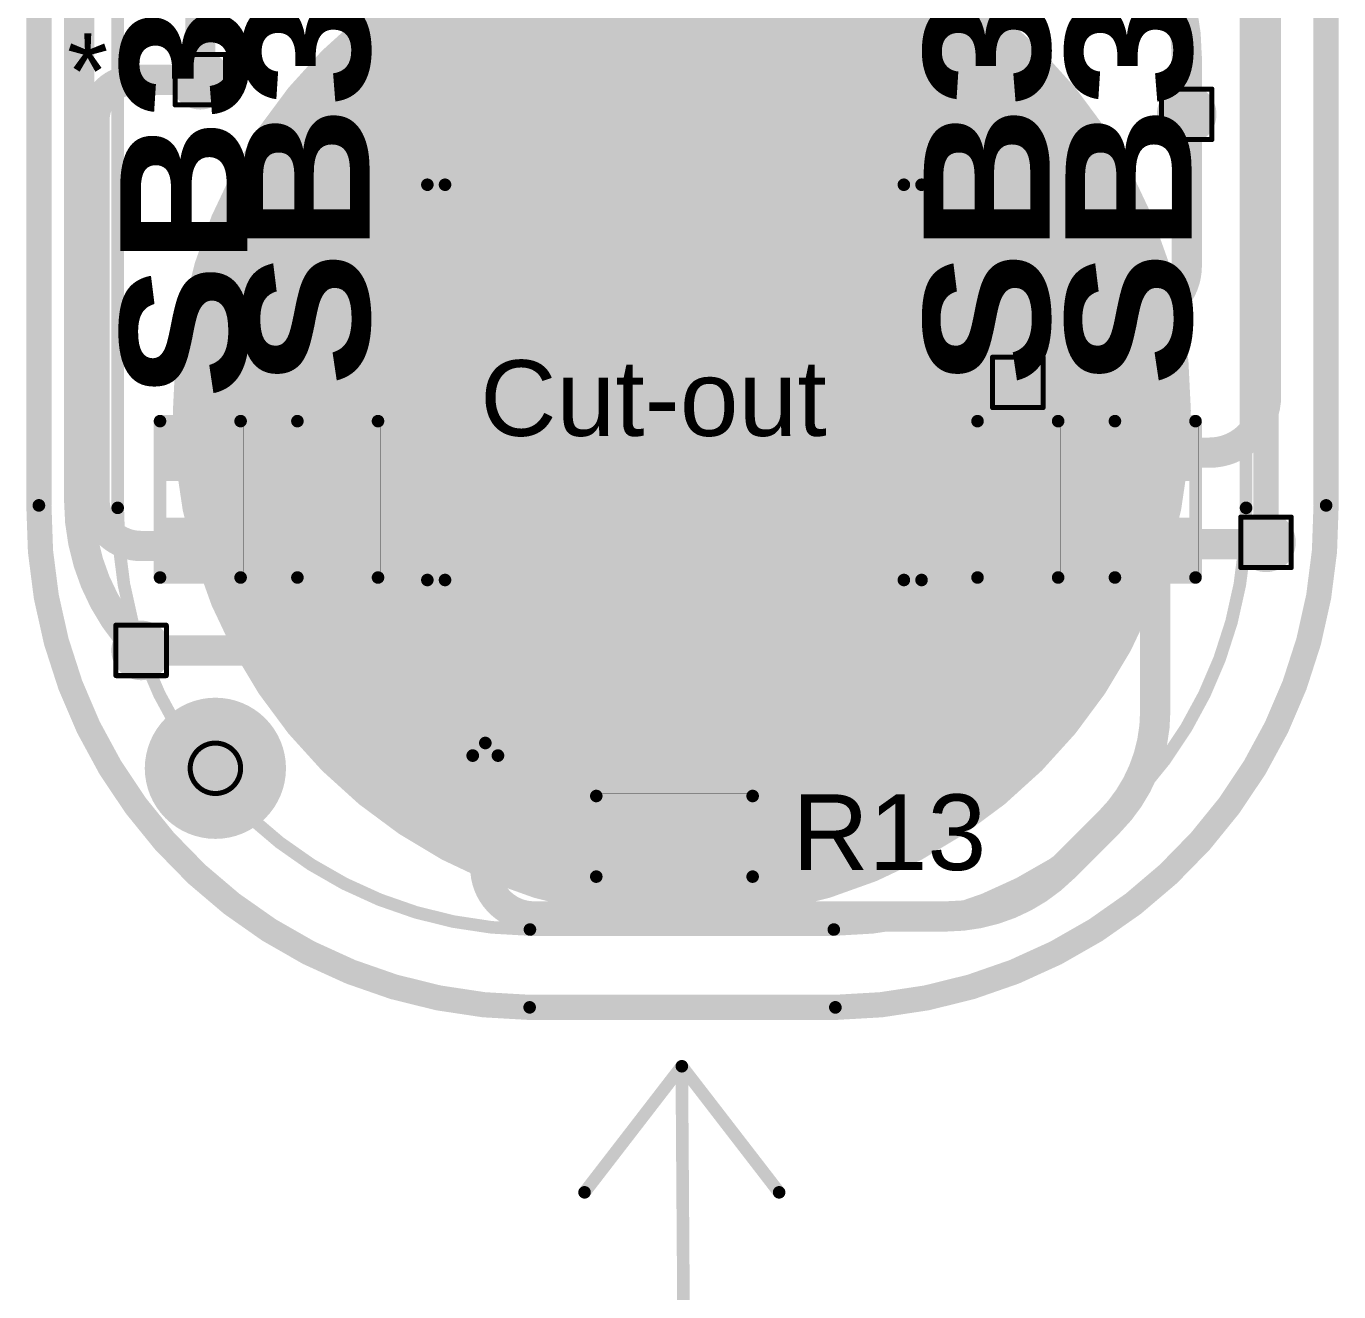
# Model space of a CAD drawing. Header units: inches. Extents: x -17 to 443, y -40 to 218.
# Drawn here: x 160.33 to 173.55, y -5.27 to 7.47 of the extents above; entities that cross this region are included whole.
import ezdxf

# ---------------------------------------------------------------- set-up
doc = ezdxf.new("R2010")
doc.units = ezdxf.units.IN
for name, color, linetype in [('Board Outline', 216, 'Continuous'), ('Bottom Layer', 5, 'Continuous'), ('Bottom Overlay', 54, 'Continuous'), ('Bottom Paste', 16, 'Continuous'), ('Bottom Solder', 6, 'Continuous'), ('Drill Drawing', 1, 'Continuous'), ('Fabrication', 76, 'Continuous'), ('Pad Holes', 156, 'Continuous'), ('Top Layer', 1, 'Continuous'), ('Top Overlay', 2, 'Continuous'), ('Top Paste', 8, 'Continuous'), ('Top Solder', 216, 'Continuous'), ('Via Holes', 16, 'Continuous')]:
    doc.layers.add(name, color=color, linetype=linetype)
doc.styles.add('Arial', font='', dxfattribs={"height": 0.2})
doc.styles.add('Arial Black_Bold', font='', dxfattribs={"height": 0.2})
doc.styles.get('Arial').set_extended_font_data('Arial')
doc.styles.get('Arial Black_Bold').set_extended_font_data('Arial Black', bold=True)

# ---------------------------------------------------------------- blocks, each defined once
blk = doc.blocks.new('SEMG_PAD_B_68')
at = {"layer": 'Bottom Layer'}
h = blk.add_hatch(color=5, dxfattribs=at)
edge = h.paths.add_edge_path()
edge.add_arc((0, 9.987), 5, 0, 360)
at = {"layer": 'Bottom Paste'}
h = blk.add_hatch(color=16, dxfattribs=at)
edge = h.paths.add_edge_path()
edge.add_arc((0, 9.987), 5, 0, 360)
at = {"layer": 'Bottom Solder'}
h = blk.add_hatch(color=6, dxfattribs=at)
edge = h.paths.add_edge_path()
edge.add_arc((0, 9.987), 5.102, 0, 360)
at = {"layer": 'Bottom Overlay', "const_width": 0.127}
for points in [[(-5.683, 10.966, -0.414214), (-1.531, 15.213)], [(1.531, 15.213, -0.414214), (5.683, 10.966)]]:
    blk.add_lwpolyline(points, format="xyb", dxfattribs=at)
for points in [[(1.531, 15.213), (-1.531, 15.213)], [(-5.683, 10.966), (-5.683, -10.966)], [(5.683, 10.966), (5.683, -10.966)]]:
    blk.add_lwpolyline(points, dxfattribs=at)
at = {"layer": 'Bottom Overlay', "const_width": 0.0635}
for points in [[(-1.562, 15.213, 1), (-1.499, 15.213, 1)], [(-1.562, 15.213, 1), (-1.499, 15.213, 1)], [(1.499, 15.213, 1), (1.562, 15.213, 1)], [(1.499, 15.213, 1), (1.562, 15.213, 1)], [(-5.715, 10.966, 1), (-5.651, 10.966, 1)], [(-5.715, 10.966, 1), (-5.651, 10.966, 1)], [(5.652, 10.966, 1), (5.715, 10.966, 1)], [(5.652, 10.966, 1), (5.715, 10.966, 1)]]:
    blk.add_lwpolyline(points, format="xyb", close=True, dxfattribs=at)
blk = doc.blocks.new('SOIC_8_80')
at = {"layer": 'Top Layer'}
for points in [[(-1.925, 2.205), (-1.925, 1.605), (-3.475, 1.605), (-3.475, 2.205)], [(3.475, 2.205), (3.475, 1.605), (1.925, 1.605), (1.925, 2.205)], [(-1.925, 0.935), (-1.925, 0.335), (-3.475, 0.335), (-3.475, 0.935)], [(3.475, 0.935), (3.475, 0.335), (1.925, 0.335), (1.925, 0.935)], [(-1.925, -0.335), (-1.925, -0.935), (-3.475, -0.935), (-3.475, -0.335)], [(3.475, -0.335), (3.475, -0.935), (1.925, -0.935), (1.925, -0.335)], [(-1.925, -1.605), (-1.925, -2.205), (-3.475, -2.205), (-3.475, -1.605)], [(3.475, -1.605), (3.475, -2.205), (1.925, -2.205), (1.925, -1.605)]]:
    blk.add_hatch(color=1, dxfattribs=at).paths.add_polyline_path(points)
at = {"layer": 'Top Overlay'}
blk.add_hatch(color=2, dxfattribs=at).paths.add_polyline_path([(-1.829, 1.575), (-1.499, 1.575), (-1.499, 2.235), (-1.829, 2.235)])
at = {"layer": 'Top Paste'}
for points in [[(-1.925, 2.205), (-1.925, 1.605), (-3.475, 1.605), (-3.475, 2.205)], [(3.475, 2.205), (3.475, 1.605), (1.925, 1.605), (1.925, 2.205)], [(-1.925, 0.935), (-1.925, 0.335), (-3.475, 0.335), (-3.475, 0.935)], [(3.475, 0.935), (3.475, 0.335), (1.925, 0.335), (1.925, 0.935)], [(-1.925, -0.335), (-1.925, -0.935), (-3.475, -0.935), (-3.475, -0.335)], [(3.475, -0.335), (3.475, -0.935), (1.925, -0.935), (1.925, -0.335)], [(-1.925, -1.605), (-1.925, -2.205), (-3.475, -2.205), (-3.475, -1.605)], [(3.475, -1.605), (3.475, -2.205), (1.925, -2.205), (1.925, -1.605)]]:
    blk.add_hatch(color=8, dxfattribs=at).paths.add_polyline_path(points)
at = {"layer": 'Top Solder'}
for points in [[(-1.823, 2.307), (-1.823, 1.503), (-3.577, 1.503), (-3.577, 2.307)], [(3.577, 2.307), (3.577, 1.503), (1.823, 1.503), (1.823, 2.307)], [(-1.823, 1.037), (-1.823, 0.233), (-3.577, 0.233), (-3.577, 1.037)], [(3.577, 1.037), (3.577, 0.233), (1.823, 0.233), (1.823, 1.037)], [(-1.823, -0.233), (-1.823, -1.037), (-3.577, -1.037), (-3.577, -0.233)], [(3.577, -0.233), (3.577, -1.037), (1.823, -1.037), (1.823, -0.233)], [(-1.823, -1.503), (-1.823, -2.307), (-3.577, -2.307), (-3.577, -1.503)], [(3.577, -1.503), (3.577, -2.307), (1.823, -2.307), (1.823, -1.503)]]:
    blk.add_hatch(color=216, dxfattribs=at).paths.add_polyline_path(points)
at = {"layer": 'Top Overlay', "const_width": 0.127}
for points in [[(-1.991, 2.489), (-1.991, 2.311)], [(-1.991, 2.489), (1.991, 2.489)], [(1.991, 2.489), (1.991, 2.311)], [(-3.759, 2.032), (-3.632, 1.905)], [(-3.759, 2.032), (-3.759, 1.778)], [(-3.632, 1.905), (-3.759, 1.778)], [(-1.991, -2.311), (-1.991, -2.489)], [(1.991, -2.311), (1.991, -2.489)], [(-1.991, -2.489), (1.991, -2.489)]]:
    blk.add_lwpolyline(points, dxfattribs=at)
at = {"layer": 'Top Overlay', "const_width": 0.0635}
for points in [[(-2.022, 2.489, 1), (-1.959, 2.489, 1)], [(-2.022, 2.489, 1), (-1.959, 2.489, 1)], [(1.959, 2.489, 1), (2.022, 2.489, 1)], [(1.959, 2.489, 1), (2.022, 2.489, 1)], [(-2.022, 2.311, 1), (-1.959, 2.311, 1)], [(1.959, 2.311, 1), (2.022, 2.311, 1)], [(-3.791, 2.032, 1), (-3.727, 2.032, 1)], [(-3.791, 2.032, 1), (-3.727, 2.032, 1)], [(-3.664, 1.905, 1), (-3.6, 1.905, 1)], [(-3.664, 1.905, 1), (-3.6, 1.905, 1)], [(-3.791, 1.778, 1), (-3.727, 1.778, 1)], [(-3.791, 1.778, 1), (-3.727, 1.778, 1)], [(-2.022, -2.311, 1), (-1.959, -2.311, 1)], [(1.959, -2.311, 1), (2.022, -2.311, 1)], [(-2.022, -2.489, 1), (-1.959, -2.489, 1)], [(-2.022, -2.489, 1), (-1.959, -2.489, 1)], [(1.959, -2.489, 1), (2.022, -2.489, 1)], [(1.959, -2.489, 1), (2.022, -2.489, 1)]]:
    blk.add_lwpolyline(points, format="xyb", close=True, dxfattribs=at)
blk = doc.blocks.new('S______B______0402_124')
at = {"layer": 'Top Layer'}
for points in [[(-0.699, -0.318), (-0.699, 0.318), (-0.241, 0.318), (-0.241, -0.318)], [(0.241, -0.318), (0.241, 0.318), (0.699, 0.318), (0.699, -0.318)]]:
    blk.add_hatch(color=1, dxfattribs=at).paths.add_polyline_path(points)
at = {"layer": 'Top Paste'}
for points in [[(-0.699, -0.318), (-0.699, 0.318), (-0.241, 0.318), (-0.241, -0.318)], [(0.241, -0.318), (0.241, 0.318), (0.699, 0.318), (0.699, -0.318)]]:
    blk.add_hatch(color=8, dxfattribs=at).paths.add_polyline_path(points)
at = {"layer": 'Top Solder'}
for points in [[(-0.754, -0.373), (-0.754, 0.373), (-0.186, 0.373), (-0.186, -0.373)], [(0.186, -0.373), (0.186, 0.373), (0.754, 0.373), (0.754, -0.373)]]:
    blk.add_hatch(color=216, dxfattribs=at).paths.add_polyline_path(points)
at = {"layer": 'Top Overlay'}
for points, const_width in [([(-0.787, 0.406), (-0.787, -0.406)], 0.127), ([(-0.787, 0.406), (0.787, 0.406)], 0.127), ([(0.787, 0.406), (0.787, -0.406)], 0.127), ([(-0.787, -0.406), (0.787, -0.406)], 0.127), ([(-0.813, -0.432), (0.813, -0.432)], 0.00323)]:
    blk.add_lwpolyline(points, dxfattribs=dict(at, const_width=const_width))
for points, const_width in [([(-0.819, 0.406, 1), (-0.756, 0.406, 1)], 0.0635), ([(-0.819, 0.406, 1), (-0.756, 0.406, 1)], 0.0635), ([(0.756, 0.406, 1), (0.819, 0.406, 1)], 0.0635), ([(0.756, 0.406, 1), (0.819, 0.406, 1)], 0.0635), ([(-0.819, -0.406, 1), (-0.756, -0.406, 1)], 0.0635), ([(-0.819, -0.406, 1), (-0.756, -0.406, 1)], 0.0635), ([(0.756, -0.406, 1), (0.819, -0.406, 1)], 0.0635), ([(0.756, -0.406, 1), (0.819, -0.406, 1)], 0.0635), ([(-0.814, -0.432, 1), (-0.812, -0.432, 1)], 0.00161), ([(0.812, -0.432, 1), (0.814, -0.432, 1)], 0.00161)]:
    blk.add_lwpolyline(points, format="xyb", close=True, dxfattribs=dict(at, const_width=const_width))
blk = doc.blocks.new('S______B______0402_125')
at = {"layer": 'Top Layer'}
for points in [[(-0.699, -0.318), (-0.699, 0.318), (-0.241, 0.318), (-0.241, -0.318)], [(0.241, -0.318), (0.241, 0.318), (0.699, 0.318), (0.699, -0.318)]]:
    blk.add_hatch(color=1, dxfattribs=at).paths.add_polyline_path(points)
at = {"layer": 'Top Paste'}
for points in [[(-0.699, -0.318), (-0.699, 0.318), (-0.241, 0.318), (-0.241, -0.318)], [(0.241, -0.318), (0.241, 0.318), (0.699, 0.318), (0.699, -0.318)]]:
    blk.add_hatch(color=8, dxfattribs=at).paths.add_polyline_path(points)
at = {"layer": 'Top Solder'}
for points in [[(-0.754, -0.373), (-0.754, 0.373), (-0.186, 0.373), (-0.186, -0.373)], [(0.186, -0.373), (0.186, 0.373), (0.754, 0.373), (0.754, -0.373)]]:
    blk.add_hatch(color=216, dxfattribs=at).paths.add_polyline_path(points)
at = {"layer": 'Top Overlay'}
for points, const_width in [([(-0.787, 0.406), (-0.787, -0.406)], 0.127), ([(-0.787, 0.406), (0.787, 0.406)], 0.127), ([(0.787, 0.406), (0.787, -0.406)], 0.127), ([(-0.787, -0.406), (0.787, -0.406)], 0.127), ([(-0.813, -0.432), (0.813, -0.432)], 0.00323)]:
    blk.add_lwpolyline(points, dxfattribs=dict(at, const_width=const_width))
for points, const_width in [([(-0.819, 0.406, 1), (-0.756, 0.406, 1)], 0.0635), ([(-0.819, 0.406, 1), (-0.756, 0.406, 1)], 0.0635), ([(0.756, 0.406, 1), (0.819, 0.406, 1)], 0.0635), ([(0.756, 0.406, 1), (0.819, 0.406, 1)], 0.0635), ([(-0.819, -0.406, 1), (-0.756, -0.406, 1)], 0.0635), ([(-0.819, -0.406, 1), (-0.756, -0.406, 1)], 0.0635), ([(0.756, -0.406, 1), (0.819, -0.406, 1)], 0.0635), ([(0.756, -0.406, 1), (0.819, -0.406, 1)], 0.0635), ([(-0.814, -0.432, 1), (-0.812, -0.432, 1)], 0.00161), ([(0.812, -0.432, 1), (0.814, -0.432, 1)], 0.00161)]:
    blk.add_lwpolyline(points, format="xyb", close=True, dxfattribs=dict(at, const_width=const_width))
blk = doc.blocks.new('S______B______0402_128')
at = {"layer": 'Top Layer'}
for points in [[(-0.699, -0.318), (-0.699, 0.318), (-0.241, 0.318), (-0.241, -0.318)], [(0.241, -0.318), (0.241, 0.318), (0.699, 0.318), (0.699, -0.318)]]:
    blk.add_hatch(color=1, dxfattribs=at).paths.add_polyline_path(points)
at = {"layer": 'Top Paste'}
for points in [[(-0.699, -0.318), (-0.699, 0.318), (-0.241, 0.318), (-0.241, -0.318)], [(0.241, -0.318), (0.241, 0.318), (0.699, 0.318), (0.699, -0.318)]]:
    blk.add_hatch(color=8, dxfattribs=at).paths.add_polyline_path(points)
at = {"layer": 'Top Solder'}
for points in [[(-0.754, -0.373), (-0.754, 0.373), (-0.186, 0.373), (-0.186, -0.373)], [(0.186, -0.373), (0.186, 0.373), (0.754, 0.373), (0.754, -0.373)]]:
    blk.add_hatch(color=216, dxfattribs=at).paths.add_polyline_path(points)
at = {"layer": 'Top Overlay'}
for points, const_width in [([(-0.787, 0.406), (-0.787, -0.406)], 0.127), ([(-0.787, 0.406), (0.787, 0.406)], 0.127), ([(0.787, 0.406), (0.787, -0.406)], 0.127), ([(-0.787, -0.406), (0.787, -0.406)], 0.127), ([(-0.813, -0.432), (0.813, -0.432)], 0.00323)]:
    blk.add_lwpolyline(points, dxfattribs=dict(at, const_width=const_width))
for points, const_width in [([(-0.819, 0.406, 1), (-0.756, 0.406, 1)], 0.0635), ([(-0.819, 0.406, 1), (-0.756, 0.406, 1)], 0.0635), ([(0.756, 0.406, 1), (0.819, 0.406, 1)], 0.0635), ([(0.756, 0.406, 1), (0.819, 0.406, 1)], 0.0635), ([(-0.819, -0.406, 1), (-0.756, -0.406, 1)], 0.0635), ([(-0.819, -0.406, 1), (-0.756, -0.406, 1)], 0.0635), ([(0.756, -0.406, 1), (0.819, -0.406, 1)], 0.0635), ([(0.756, -0.406, 1), (0.819, -0.406, 1)], 0.0635), ([(-0.814, -0.432, 1), (-0.812, -0.432, 1)], 0.00161), ([(0.812, -0.432, 1), (0.814, -0.432, 1)], 0.00161)]:
    blk.add_lwpolyline(points, format="xyb", close=True, dxfattribs=dict(at, const_width=const_width))
blk = doc.blocks.new('S______B______0402_129')
at = {"layer": 'Top Layer'}
for points in [[(-0.699, -0.318), (-0.699, 0.318), (-0.241, 0.318), (-0.241, -0.318)], [(0.241, -0.318), (0.241, 0.318), (0.699, 0.318), (0.699, -0.318)]]:
    blk.add_hatch(color=1, dxfattribs=at).paths.add_polyline_path(points)
at = {"layer": 'Top Paste'}
for points in [[(-0.699, -0.318), (-0.699, 0.318), (-0.241, 0.318), (-0.241, -0.318)], [(0.241, -0.318), (0.241, 0.318), (0.699, 0.318), (0.699, -0.318)]]:
    blk.add_hatch(color=8, dxfattribs=at).paths.add_polyline_path(points)
at = {"layer": 'Top Solder'}
for points in [[(-0.754, -0.373), (-0.754, 0.373), (-0.186, 0.373), (-0.186, -0.373)], [(0.186, -0.373), (0.186, 0.373), (0.754, 0.373), (0.754, -0.373)]]:
    blk.add_hatch(color=216, dxfattribs=at).paths.add_polyline_path(points)
at = {"layer": 'Top Overlay'}
for points, const_width in [([(-0.787, 0.406), (-0.787, -0.406)], 0.127), ([(-0.787, 0.406), (0.787, 0.406)], 0.127), ([(0.787, 0.406), (0.787, -0.406)], 0.127), ([(-0.787, -0.406), (0.787, -0.406)], 0.127), ([(-0.813, -0.432), (0.813, -0.432)], 0.00323)]:
    blk.add_lwpolyline(points, dxfattribs=dict(at, const_width=const_width))
for points, const_width in [([(-0.819, 0.406, 1), (-0.756, 0.406, 1)], 0.0635), ([(-0.819, 0.406, 1), (-0.756, 0.406, 1)], 0.0635), ([(0.756, 0.406, 1), (0.819, 0.406, 1)], 0.0635), ([(0.756, 0.406, 1), (0.819, 0.406, 1)], 0.0635), ([(-0.819, -0.406, 1), (-0.756, -0.406, 1)], 0.0635), ([(-0.819, -0.406, 1), (-0.756, -0.406, 1)], 0.0635), ([(0.756, -0.406, 1), (0.819, -0.406, 1)], 0.0635), ([(0.756, -0.406, 1), (0.819, -0.406, 1)], 0.0635), ([(-0.814, -0.432, 1), (-0.812, -0.432, 1)], 0.00161), ([(0.812, -0.432, 1), (0.814, -0.432, 1)], 0.00161)]:
    blk.add_lwpolyline(points, format="xyb", close=True, dxfattribs=dict(at, const_width=const_width))
at = {"layer": 'Top Overlay', "style": 'Arial Black_Bold'}
blk.add_text('SB301', height=1.27, dxfattribs=at).set_placement((1.012, -0.463))
blk = doc.blocks.new('R___0402_183')
at = {"layer": 'Top Layer'}
for points in [[(-0.699, -0.318), (-0.699, 0.318), (-0.241, 0.318), (-0.241, -0.318)], [(0.241, -0.318), (0.241, 0.318), (0.699, 0.318), (0.699, -0.318)]]:
    blk.add_hatch(color=1, dxfattribs=at).paths.add_polyline_path(points)
at = {"layer": 'Top Paste'}
for points in [[(-0.699, -0.318), (-0.699, 0.318), (-0.241, 0.318), (-0.241, -0.318)], [(0.241, -0.318), (0.241, 0.318), (0.699, 0.318), (0.699, -0.318)]]:
    blk.add_hatch(color=8, dxfattribs=at).paths.add_polyline_path(points)
at = {"layer": 'Top Solder'}
for points in [[(-0.754, -0.373), (-0.754, 0.373), (-0.186, 0.373), (-0.186, -0.373)], [(0.186, -0.373), (0.186, 0.373), (0.754, 0.373), (0.754, -0.373)]]:
    blk.add_hatch(color=216, dxfattribs=at).paths.add_polyline_path(points)
at = {"layer": 'Top Overlay'}
for points, const_width in [([(0.787, 0.406), (-0.787, 0.406)], 0.127), ([(-0.787, 0.406), (-0.787, -0.406)], 0.127), ([(0.787, 0.406), (0.787, -0.406)], 0.127), ([(0.787, -0.406), (-0.787, -0.406)], 0.127), ([(0.813, -0.432), (-0.813, -0.432)], 0.00323)]:
    blk.add_lwpolyline(points, dxfattribs=dict(at, const_width=const_width))
for points, const_width in [([(-0.819, 0.406, 1), (-0.756, 0.406, 1)], 0.0635), ([(-0.819, 0.406, 1), (-0.756, 0.406, 1)], 0.0635), ([(0.756, 0.406, 1), (0.819, 0.406, 1)], 0.0635), ([(0.756, 0.406, 1), (0.819, 0.406, 1)], 0.0635), ([(-0.819, -0.406, 1), (-0.756, -0.406, 1)], 0.0635), ([(-0.819, -0.406, 1), (-0.756, -0.406, 1)], 0.0635), ([(0.756, -0.406, 1), (0.819, -0.406, 1)], 0.0635), ([(0.756, -0.406, 1), (0.819, -0.406, 1)], 0.0635), ([(-0.814, -0.432, 1), (-0.812, -0.432, 1)], 0.00161), ([(0.812, -0.432, 1), (0.814, -0.432, 1)], 0.00161)]:
    blk.add_lwpolyline(points, format="xyb", close=True, dxfattribs=dict(at, const_width=const_width))

msp = doc.modelspace()

# ---------------------------------------------------------------- hatches: boundary and pattern name
at = {"layer": 'Bottom Layer'}
h = msp.add_hatch(color=5, dxfattribs=at)
edge = h.paths.add_edge_path()
edge.add_arc((162.081, 6.935), 0.3, 0, 360)
h = msp.add_hatch(color=5, dxfattribs=at)
edge = h.paths.add_edge_path()
edge.add_arc((172.017, 6.587), 0.3, 0, 360)
h = msp.add_hatch(color=5, dxfattribs=at)
edge = h.paths.add_edge_path()
edge.add_arc((170.316, 3.887), 0.3, 0, 360)
h = msp.add_hatch(color=5, dxfattribs=at)
edge = h.paths.add_edge_path()
edge.add_arc((172.816, 2.276), 0.3, 0, 360)
h = msp.add_hatch(color=5, dxfattribs=at)
edge = h.paths.add_edge_path()
edge.add_arc((161.485, 1.187), 0.3, 0, 360)
at = {"layer": 'Bottom Solder'}
h = msp.add_hatch(color=6, dxfattribs=at)
edge = h.paths.add_edge_path()
edge.add_arc((162.233, 0), 0.102, 0, 360)
at = {"layer": 'Pad Holes'}
h = msp.add_hatch(color=7, dxfattribs=at)
edge = h.paths.add_edge_path()
edge.add_arc((162.233, 0), 0.5, 0, 360)
at = {"layer": 'Top Layer'}
h = msp.add_hatch(color=1, dxfattribs=at)
edge = h.paths.add_edge_path()
edge.add_arc((162.081, 6.935), 0.3, 0, 360)
h = msp.add_hatch(color=1, dxfattribs=at)
edge = h.paths.add_edge_path()
edge.add_arc((172.017, 6.587), 0.3, 0, 360)
h = msp.add_hatch(color=1, dxfattribs=at)
edge = h.paths.add_edge_path()
edge.add_arc((170.316, 3.887), 0.3, 0, 360)
h = msp.add_hatch(color=1, dxfattribs=at)
edge = h.paths.add_edge_path()
edge.add_arc((172.816, 2.276), 0.3, 0, 360)
for points in [[(166.545, 1.962), (165.922, 1.962), (165.922, 0.412), (166.545, 0.412)], [(167.168, 0.412), (167.792, 0.412), (167.792, 1.962), (167.168, 1.962)]]:
    msp.add_hatch(color=1, dxfattribs=at).paths.add_polyline_path(points)
h = msp.add_hatch(color=1, dxfattribs=at)
edge = h.paths.add_edge_path()
edge.add_arc((161.485, 1.187), 0.3, 0, 360)
at = {"layer": 'Top Solder'}
h = msp.add_hatch(color=216, dxfattribs=at)
edge = h.paths.add_edge_path()
edge.add_arc((162.233, 0), 0.102, 0, 360)
at = {"layer": 'Via Holes'}
h = msp.add_hatch(color=7, dxfattribs=at)
edge = h.paths.add_edge_path()
edge.add_arc((162.081, 6.935), 0.15, 0, 360)
h = msp.add_hatch(color=7, dxfattribs=at)
edge = h.paths.add_edge_path()
edge.add_arc((172.017, 6.587), 0.15, 0, 360)
h = msp.add_hatch(color=7, dxfattribs=at)
edge = h.paths.add_edge_path()
edge.add_arc((170.316, 3.887), 0.15, 0, 360)
h = msp.add_hatch(color=7, dxfattribs=at)
edge = h.paths.add_edge_path()
edge.add_arc((172.816, 2.276), 0.15, 0, 360)
h = msp.add_hatch(color=7, dxfattribs=at)
edge = h.paths.add_edge_path()
edge.add_arc((161.485, 1.187), 0.15, 0, 360)

# ---------------------------------------------------------------- linework, layer by layer
at = {"layer": 'Board Outline', "const_width": 0.127}
for points in [[(160.455, 2.648), (160.455, 24.504)], [(173.421, 24.504), (173.421, 2.648)], [(165.398, -2.408), (168.478, -2.408)]]:
    msp.add_lwpolyline(points, dxfattribs=at)
at = {"layer": 'Board Outline', "const_width": 0.0635}
for points in [[(160.423, 2.648, 1), (160.487, 2.648, 1)], [(160.423, 2.648, 1), (160.487, 2.648, 1)], [(173.39, 2.648, 1), (173.453, 2.648, 1)], [(173.39, 2.648, 1), (173.453, 2.648, 1)], [(165.367, -2.408, 1), (165.43, -2.408, 1)], [(165.367, -2.408, 1), (165.43, -2.408, 1)], [(168.446, -2.408, 1), (168.51, -2.408, 1)], [(168.446, -2.408, 1), (168.51, -2.408, 1)]]:
    msp.add_lwpolyline(points, format="xyb", close=True, dxfattribs=at)
at = {"layer": 'Board Outline', "const_width": 0.127}
for points in [[(165.398, -2.408, -0.414214), (160.455, 2.648)], [(173.421, 2.648, -0.414214), (168.478, -2.408)]]:
    msp.add_lwpolyline(points, format="xyb", dxfattribs=at)
at = {"layer": 'Bottom Layer'}
for points, const_width in [([(160.861, 3.325), (160.861, 9.383)], 0.305), ([(162.081, 6.935), (162.081, 8.382)], 0.305), ([(172.816, 2.276), (172.816, 7.61)], 0.254), ([(172.017, 6.587), (172.017, 7.163)], 0.305), ([(160.861, 2.692), (160.861, 3.325)], 0.305)]:
    msp.add_lwpolyline(points, dxfattribs=dict(at, const_width=const_width))
at = {"layer": 'Bottom Layer', "const_width": 0.305}
for points in [[(171.342, 8.793, -0.198912), (172.017, 7.163)], [(161.485, 1.187, -0.198912), (160.861, 2.692)]]:
    msp.add_lwpolyline(points, format="xyb", dxfattribs=at)
at = {"layer": 'Bottom Layer'}
for points, const_width in [([(171.941, 7.163, 1), (172.094, 7.163, 1)], 0.152), ([(171.941, 7.163, 1), (172.094, 7.163, 1)], 0.152), ([(162.005, 6.935, 1), (162.158, 6.935, 1)], 0.152), ([(171.941, 6.587, 1), (172.094, 6.587, 1)], 0.152), ([(160.785, 3.325, 1), (160.938, 3.325, 1)], 0.152), ([(160.785, 3.325, 1), (160.938, 3.325, 1)], 0.152), ([(160.785, 2.692, 1), (160.938, 2.692, 1)], 0.152), ([(160.785, 2.692, 1), (160.938, 2.692, 1)], 0.152), ([(172.752, 2.276, 1), (172.879, 2.276, 1)], 0.127), ([(161.408, 1.187, 1), (161.561, 1.187, 1)], 0.152)]:
    msp.add_lwpolyline(points, format="xyb", close=True, dxfattribs=dict(at, const_width=const_width))
at = {"layer": 'Drill Drawing', "const_width": 0.0508}
for points in [[(161.827, 7.189), (162.335, 7.189)], [(161.827, 6.681), (161.827, 7.189)], [(162.335, 6.681), (162.335, 7.189)], [(171.763, 6.841), (172.271, 6.841)], [(171.763, 6.333), (171.763, 6.841)], [(172.271, 6.333), (172.271, 6.841)], [(161.827, 6.681), (162.335, 6.681)], [(171.763, 6.333), (172.271, 6.333)], [(170.062, 4.141), (170.57, 4.141)], [(170.062, 3.633), (170.062, 4.141)], [(170.57, 3.633), (170.57, 4.141)], [(170.062, 3.633), (170.57, 3.633)], [(172.562, 2.53), (173.07, 2.53)], [(172.562, 2.022), (172.562, 2.53)], [(173.07, 2.022), (173.07, 2.53)], [(172.562, 2.022), (173.07, 2.022)], [(161.231, 1.441), (161.739, 1.441)], [(161.231, 0.933), (161.231, 1.441)], [(161.739, 0.933), (161.739, 1.441)], [(161.231, 0.933), (161.739, 0.933)]]:
    msp.add_lwpolyline(points, dxfattribs=at)
at = {"layer": 'Drill Drawing'}
for points, const_width in [([(161.815, 7.189, 1), (161.84, 7.189, 1)], 0.0254), ([(161.815, 7.189, 1), (161.84, 7.189, 1)], 0.0254), ([(162.323, 7.189, 1), (162.348, 7.189, 1)], 0.0254), ([(162.323, 7.189, 1), (162.348, 7.189, 1)], 0.0254), ([(171.751, 6.841, 1), (171.776, 6.841, 1)], 0.0254), ([(171.751, 6.841, 1), (171.776, 6.841, 1)], 0.0254), ([(172.259, 6.841, 1), (172.284, 6.841, 1)], 0.0254), ([(172.259, 6.841, 1), (172.284, 6.841, 1)], 0.0254), ([(161.815, 6.681, 1), (161.84, 6.681, 1)], 0.0254), ([(161.815, 6.681, 1), (161.84, 6.681, 1)], 0.0254), ([(162.323, 6.681, 1), (162.348, 6.681, 1)], 0.0254), ([(162.323, 6.681, 1), (162.348, 6.681, 1)], 0.0254), ([(171.751, 6.333, 1), (171.776, 6.333, 1)], 0.0254), ([(171.751, 6.333, 1), (171.776, 6.333, 1)], 0.0254), ([(172.259, 6.333, 1), (172.284, 6.333, 1)], 0.0254), ([(172.259, 6.333, 1), (172.284, 6.333, 1)], 0.0254), ([(170.049, 4.141, 1), (170.075, 4.141, 1)], 0.0254), ([(170.049, 4.141, 1), (170.075, 4.141, 1)], 0.0254), ([(170.557, 4.141, 1), (170.583, 4.141, 1)], 0.0254), ([(170.557, 4.141, 1), (170.583, 4.141, 1)], 0.0254), ([(170.049, 3.633, 1), (170.075, 3.633, 1)], 0.0254), ([(170.049, 3.633, 1), (170.075, 3.633, 1)], 0.0254), ([(170.557, 3.633, 1), (170.583, 3.633, 1)], 0.0254), ([(170.557, 3.633, 1), (170.583, 3.633, 1)], 0.0254), ([(172.549, 2.53, 1), (172.575, 2.53, 1)], 0.0254), ([(172.549, 2.53, 1), (172.575, 2.53, 1)], 0.0254), ([(173.057, 2.53, 1), (173.083, 2.53, 1)], 0.0254), ([(173.057, 2.53, 1), (173.083, 2.53, 1)], 0.0254), ([(172.549, 2.022, 1), (172.575, 2.022, 1)], 0.0254), ([(172.549, 2.022, 1), (172.575, 2.022, 1)], 0.0254), ([(173.057, 2.022, 1), (173.083, 2.022, 1)], 0.0254), ([(173.057, 2.022, 1), (173.083, 2.022, 1)], 0.0254), ([(161.218, 1.441, 1), (161.243, 1.441, 1)], 0.0254), ([(161.218, 1.441, 1), (161.243, 1.441, 1)], 0.0254), ([(161.726, 1.441, 1), (161.751, 1.441, 1)], 0.0254), ([(161.726, 1.441, 1), (161.751, 1.441, 1)], 0.0254), ([(161.218, 0.933, 1), (161.243, 0.933, 1)], 0.0254), ([(161.218, 0.933, 1), (161.243, 0.933, 1)], 0.0254), ([(161.726, 0.933, 1), (161.751, 0.933, 1)], 0.0254), ([(161.726, 0.933, 1), (161.751, 0.933, 1)], 0.0254), ([(162.487, 0, 1), (161.979, 0, 1)], 0.0508), ([(161.966, 0, 1), (161.992, 0, 1)], 0.0254), ([(162.474, 0, 1), (162.5, 0, 1)], 0.0254)]:
    msp.add_lwpolyline(points, format="xyb", close=True, dxfattribs=dict(at, const_width=const_width))
at = {"layer": 'Fabrication'}
for points, const_width in [([(160.455, 2.648), (160.455, 24.504)], 0.254), ([(173.421, 24.504), (173.421, 2.648)], 0.254), ([(165.398, -2.408), (168.478, -2.408)], 0.254), ([(165.951, -4.271), (166.931, -3.001)], 0.127), ([(166.931, -3.001), (166.967, -8.081)], 0.127), ([(166.931, -3.001), (167.911, -4.271)], 0.127)]:
    msp.add_lwpolyline(points, dxfattribs=dict(at, const_width=const_width))
for points, const_width in [([(171.932, 3.602, 1), (161.932, 3.602, 1)], 0.254), ([(161.868, 3.602, 1), (161.995, 3.602, 1)], 0.127), ([(171.868, 3.602, 1), (171.995, 3.602, 1)], 0.127), ([(160.391, 2.648, 1), (160.518, 2.648, 1)], 0.127), ([(160.391, 2.648, 1), (160.518, 2.648, 1)], 0.127), ([(173.358, 2.648, 1), (173.485, 2.648, 1)], 0.127), ([(173.358, 2.648, 1), (173.485, 2.648, 1)], 0.127), ([(162.817, 0, 1), (161.649, 0, 1)], 0.254), ([(161.585, 0, 1), (161.712, 0, 1)], 0.127), ([(162.754, 0, 1), (162.881, 0, 1)], 0.127), ([(165.335, -2.408, 1), (165.462, -2.408, 1)], 0.127), ([(165.335, -2.408, 1), (165.462, -2.408, 1)], 0.127), ([(168.414, -2.408, 1), (168.541, -2.408, 1)], 0.127), ([(168.414, -2.408, 1), (168.541, -2.408, 1)], 0.127), ([(166.9, -3.001, 1), (166.963, -3.001, 1)], 0.0635), ([(166.9, -3.001, 1), (166.963, -3.001, 1)], 0.0635), ([(166.9, -3.001, 1), (166.963, -3.001, 1)], 0.0635), ([(165.92, -4.271, 1), (165.983, -4.271, 1)], 0.0635), ([(167.88, -4.271, 1), (167.943, -4.271, 1)], 0.0635)]:
    msp.add_lwpolyline(points, format="xyb", close=True, dxfattribs=dict(at, const_width=const_width))
at = {"layer": 'Fabrication', "const_width": 0.254}
for points in [[(165.398, -2.408, -0.414214), (160.455, 2.648)], [(173.421, 2.648, -0.414214), (168.478, -2.408)]]:
    msp.add_lwpolyline(points, format="xyb", dxfattribs=at)
at = {"layer": 'Top Layer'}
for points, const_width in [([(172.816, 3.751), (172.816, 9.679)], 0.305), ([(166.222, 6.587), (166.222, 9.274)], 0.305), ([(164.952, 6.587), (164.952, 8.129)], 0.508), ([(168.762, 6.587), (168.762, 8.129)], 0.508), ([(161.42, 6.935), (162.081, 6.935)], 0.305), ([(161.015, 2.709), (161.015, 6.53)], 0.305), ([(167.492, 3.814), (167.492, 6.587)], 0.305), ([(172.017, 5.053), (172.017, 6.587)], 0.305), ([(169.346, 4.561), (171.525, 4.561)], 0.305), ([(168.762, 1.187), (168.762, 3.976)], 0.305), ([(170.316, 3.232), (170.316, 3.887)], 0.508), ([(162.081, 3.179), (163.465, 3.179)], 0.305), ([(163.465, 3.179), (166.857, 3.179)], 0.305), ([(171.7, 3.179), (172.244, 3.179)], 0.305), ([(161.485, 2.239), (162.081, 2.239)], 0.305), ([(163.465, 1.505), (163.465, 2.239)], 0.305), ([(170.316, 1.505), (170.316, 2.239)], 0.305), ([(171.7, 2.239), (171.718, 2.258)], 0.305), ([(171.7, 0.575), (171.7, 2.239)], 0.305), ([(171.718, 2.258), (172.798, 2.258)], 0.305), ([(172.798, 2.258), (172.816, 2.276)], 0.305), ([(161.485, 1.187), (163.147, 1.187)], 0.305), ([(164.952, -1), (164.952, 1.187)], 0.305), ([(166.222, 0.712), (166.222, 1.187)], 0.305), ([(167.492, 0.712), (167.492, 1.187)], 0.305), ([(168.762, 1.187), (169.999, 1.187)], 0.305), ([(166.222, 0.712), (166.387, 0.547)], 0.305), ([(167.327, 0.547), (167.492, 0.712)], 0.305), ([(166.387, -0.685), (166.387, 0.547)], 0.305), ([(167.327, -0.685), (167.327, 0.547)], 0.305), ([(170.776, -1.002), (171.238, -0.54)], 0.305), ([(165.444, -1.492), (169.593, -1.492)], 0.305)]:
    msp.add_lwpolyline(points, dxfattribs=dict(at, const_width=const_width))
at = {"layer": 'Top Layer', "const_width": 0.305}
for points in [[(161.015, 6.53, -0.414214), (161.42, 6.935)], [(172.017, 5.053, -0.414214), (171.525, 4.561)], [(168.762, 3.976, -0.414214), (169.346, 4.561)], [(167.492, 3.814, -0.414214), (166.857, 3.179)], [(172.816, 3.751, -0.414214), (172.244, 3.179)], [(161.485, 2.239, -0.414214), (161.015, 2.709)], [(163.465, 1.505, -0.414214), (163.147, 1.187)], [(170.316, 1.505, -0.414214), (169.999, 1.187)], [(171.7, 0.575, -0.198912), (171.238, -0.54)], [(165.444, -1.492, -0.414214), (164.952, -1)], [(170.775, -1.003, -0.198731), (169.593, -1.492)], [(170.776, -1.002, -0.000175), (170.775, -1.003)]]:
    msp.add_lwpolyline(points, format="xyb", dxfattribs=at)
at = {"layer": 'Top Layer'}
for points, const_width in [([(161.344, 6.935, 1), (161.496, 6.935, 1)], 0.152), ([(161.344, 6.935, 1), (161.496, 6.935, 1)], 0.152), ([(162.005, 6.935, 1), (162.158, 6.935, 1)], 0.152), ([(164.825, 6.587, 1), (165.079, 6.587, 1)], 0.254), ([(168.635, 6.587, 1), (168.889, 6.587, 1)], 0.254), ([(160.938, 6.53, 1), (161.091, 6.53, 1)], 0.152), ([(160.938, 6.53, 1), (161.091, 6.53, 1)], 0.152), ([(166.145, 6.587, 1), (166.298, 6.587, 1)], 0.152), ([(167.415, 6.587, 1), (167.568, 6.587, 1)], 0.152), ([(171.941, 6.587, 1), (172.094, 6.587, 1)], 0.152), ([(171.941, 5.053, 1), (172.094, 5.053, 1)], 0.152), ([(171.941, 5.053, 1), (172.094, 5.053, 1)], 0.152), ([(169.27, 4.561, 1), (169.422, 4.561, 1)], 0.152), ([(169.27, 4.561, 1), (169.422, 4.561, 1)], 0.152), ([(171.449, 4.561, 1), (171.601, 4.561, 1)], 0.152), ([(171.449, 4.561, 1), (171.601, 4.561, 1)], 0.152), ([(168.685, 3.976, 1), (168.838, 3.976, 1)], 0.152), ([(168.685, 3.976, 1), (168.838, 3.976, 1)], 0.152), ([(170.189, 3.887, 1), (170.443, 3.887, 1)], 0.254), ([(167.415, 3.814, 1), (167.568, 3.814, 1)], 0.152), ([(167.415, 3.814, 1), (167.568, 3.814, 1)], 0.152), ([(172.74, 3.751, 1), (172.892, 3.751, 1)], 0.152), ([(172.74, 3.751, 1), (172.892, 3.751, 1)], 0.152), ([(170.189, 3.232, 1), (170.443, 3.232, 1)], 0.254), ([(162.005, 3.179, 1), (162.157, 3.179, 1)], 0.152), ([(163.388, 3.179, 1), (163.541, 3.179, 1)], 0.152), ([(163.388, 3.179, 1), (163.541, 3.179, 1)], 0.152), ([(166.78, 3.179, 1), (166.933, 3.179, 1)], 0.152), ([(166.78, 3.179, 1), (166.933, 3.179, 1)], 0.152), ([(171.624, 3.179, 1), (171.776, 3.179, 1)], 0.152), ([(172.168, 3.179, 1), (172.321, 3.179, 1)], 0.152), ([(172.168, 3.179, 1), (172.321, 3.179, 1)], 0.152), ([(160.938, 2.709, 1), (161.091, 2.709, 1)], 0.152), ([(160.938, 2.709, 1), (161.091, 2.709, 1)], 0.152), ([(161.408, 2.239, 1), (161.561, 2.239, 1)], 0.152), ([(161.408, 2.239, 1), (161.561, 2.239, 1)], 0.152), ([(162.005, 2.239, 1), (162.157, 2.239, 1)], 0.152), ([(163.388, 2.239, 1), (163.541, 2.239, 1)], 0.152), ([(170.24, 2.239, 1), (170.392, 2.239, 1)], 0.152), ([(171.624, 2.239, 1), (171.776, 2.239, 1)], 0.152), ([(171.624, 2.239, 1), (171.776, 2.239, 1)], 0.152), ([(171.642, 2.258, 1), (171.794, 2.258, 1)], 0.152), ([(171.642, 2.258, 1), (171.794, 2.258, 1)], 0.152), ([(172.721, 2.258, 1), (172.874, 2.258, 1)], 0.152), ([(172.721, 2.258, 1), (172.874, 2.258, 1)], 0.152), ([(172.74, 2.276, 1), (172.892, 2.276, 1)], 0.152), ([(163.388, 1.505, 1), (163.541, 1.505, 1)], 0.152), ([(163.388, 1.505, 1), (163.541, 1.505, 1)], 0.152), ([(170.24, 1.505, 1), (170.392, 1.505, 1)], 0.152), ([(170.24, 1.505, 1), (170.392, 1.505, 1)], 0.152), ([(161.408, 1.187, 1), (161.561, 1.187, 1)], 0.152), ([(163.071, 1.187, 1), (163.223, 1.187, 1)], 0.152), ([(163.071, 1.187, 1), (163.223, 1.187, 1)], 0.152), ([(164.875, 1.187, 1), (165.028, 1.187, 1)], 0.152), ([(166.145, 1.187, 1), (166.298, 1.187, 1)], 0.152), ([(167.415, 1.187, 1), (167.568, 1.187, 1)], 0.152), ([(168.685, 1.187, 1), (168.838, 1.187, 1)], 0.152), ([(168.685, 1.187, 1), (168.838, 1.187, 1)], 0.152), ([(169.922, 1.187, 1), (170.075, 1.187, 1)], 0.152), ([(169.922, 1.187, 1), (170.075, 1.187, 1)], 0.152), ([(166.145, 0.712, 1), (166.298, 0.712, 1)], 0.152), ([(166.145, 0.712, 1), (166.298, 0.712, 1)], 0.152), ([(167.415, 0.712, 1), (167.568, 0.712, 1)], 0.152), ([(167.415, 0.712, 1), (167.568, 0.712, 1)], 0.152), ([(166.311, 0.547, 1), (166.463, 0.547, 1)], 0.152), ([(166.311, 0.547, 1), (166.463, 0.547, 1)], 0.152), ([(167.25, 0.547, 1), (167.403, 0.547, 1)], 0.152), ([(167.25, 0.547, 1), (167.403, 0.547, 1)], 0.152), ([(171.624, 0.575, 1), (171.776, 0.575, 1)], 0.152), ([(171.624, 0.575, 1), (171.776, 0.575, 1)], 0.152), ([(171.162, -0.54, 1), (171.314, -0.54, 1)], 0.152), ([(171.162, -0.54, 1), (171.314, -0.54, 1)], 0.152), ([(166.311, -0.685, 1), (166.463, -0.685, 1)], 0.152), ([(167.25, -0.685, 1), (167.403, -0.685, 1)], 0.152), ([(164.875, -1, 1), (165.028, -1, 1)], 0.152), ([(164.875, -1, 1), (165.028, -1, 1)], 0.152), ([(170.699, -1.003, 1), (170.851, -1.003, 1)], 0.152), ([(170.699, -1.003, 1), (170.851, -1.003, 1)], 0.152), ([(170.7, -1.002, 1), (170.852, -1.002, 1)], 0.152), ([(170.7, -1.002, 1), (170.852, -1.002, 1)], 0.152), ([(165.368, -1.492, 1), (165.52, -1.492, 1)], 0.152), ([(165.368, -1.492, 1), (165.52, -1.492, 1)], 0.152), ([(169.516, -1.492, 1), (169.669, -1.492, 1)], 0.152), ([(169.516, -1.492, 1), (169.669, -1.492, 1)], 0.152)]:
    msp.add_lwpolyline(points, format="xyb", close=True, dxfattribs=dict(at, const_width=const_width))

# ---------------------------------------------------------------- block references
for name, p, rotation in [('SEMG_PAD_B_68', (166.932, 13.589), 180), ('S______B______0402_129', (162.081, 2.709), 90), ('SOIC_8_80', (166.857, 3.887), 90), ('S______B______0402_128', (163.465, 2.709), 90), ('S______B______0402_124', (170.316, 2.709), 90), ('S______B______0402_125', (171.7, 2.709), 90), ('R___0402_183', (166.857, -0.685), 180)]:
    msp.add_blockref(name, p, dxfattribs=dict(rotation=rotation))

# ---------------------------------------------------------------- texts
at = {"layer": 'Fabrication', "style": 'Arial'}
msp.add_text('Cut-out', height=0.762, dxfattribs=at).set_placement((164.9, 3.348))
at = {"layer": 'Top Overlay', "style": 'Arial Black_Bold'}
for s, p in [('SB302', (163.786, 3.848)), ('SB306', (170.638, 3.848)), ('SB305', (172.066, 3.848)), ('SB301', (162.555, 3.721))]:
    msp.add_text(s, height=1.27, rotation=90, dxfattribs=at).set_placement(p)
at = {"layer": 'Top Overlay', "style": 'Arial'}
for s, p in [('*', (160.739, 6.642)), ('R13', (168.045, -1.025))]:
    msp.add_text(s, height=0.762, dxfattribs=at).set_placement(p)

doc.saveas('drawing.dxf')
